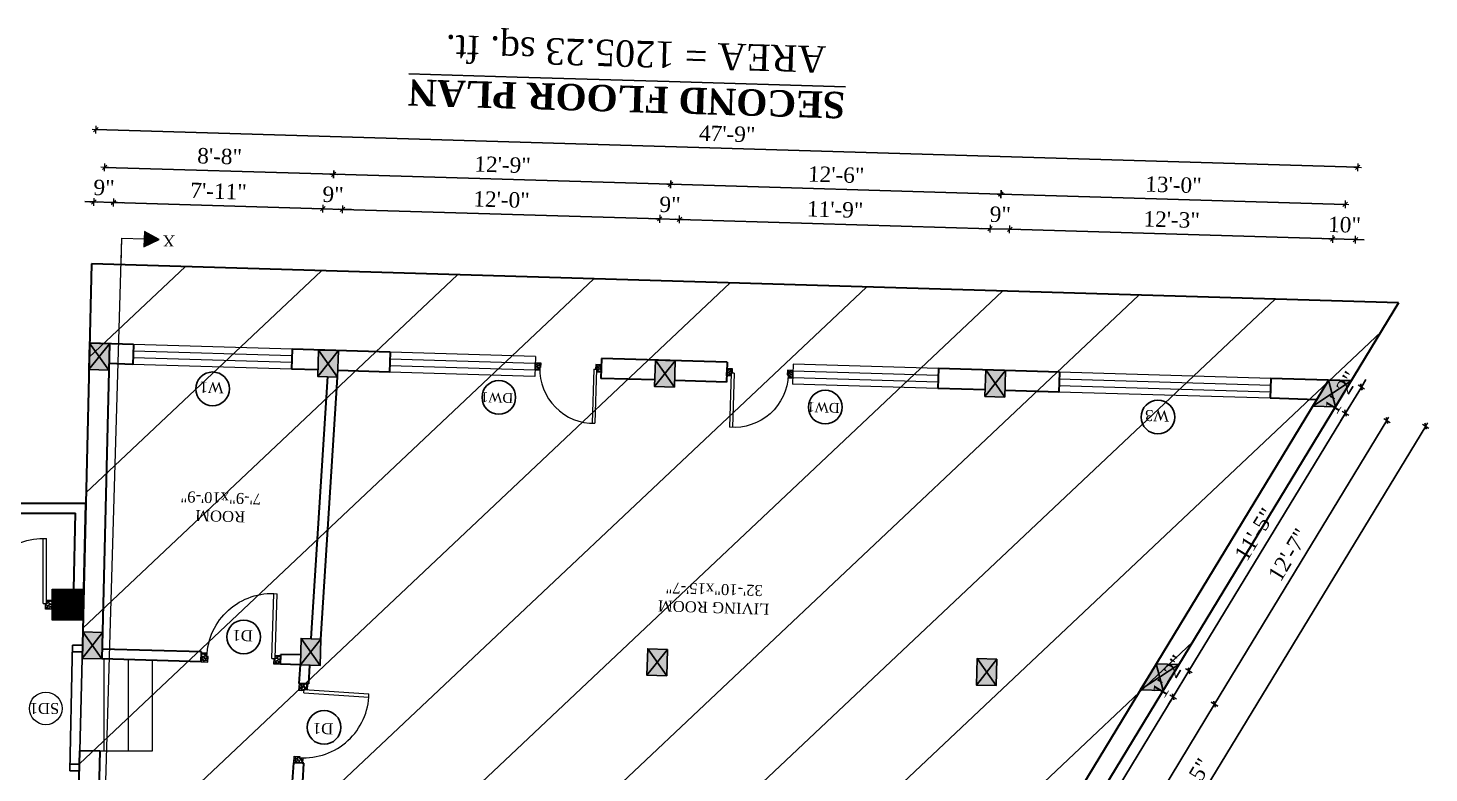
# Model space of a CAD drawing. Header units: inches. Extents: x 4069 to 291496, y -47643 to 12535.
# Drawn here: x 134144 to 134780, y -21124 to -20786 of the extents above; entities that cross this region are included whole.
import ezdxf

# ---------------------------------------------------------------- set-up
doc = ezdxf.new("R2010")
doc.units = ezdxf.units.IN
doc.header["$LTSCALE"] = 5
doc.header["$MEASUREMENT"] = 0
for name, color, linetype, lineweight in [('A-WALL', 7, 'Continuous', 9), ('Dimension', 7, 'Continuous', 18), ('DOOR', 62, 'Continuous', 0), ('Dw', 2, 'Continuous', 18)]:
    doc.layers.add(name, color=color, linetype=linetype, lineweight=lineweight)
doc.layers.add('dim line', color=7, linetype='Continuous', lineweight=15, true_color=0xfab2b2)
doc.layers.add('TEXT', color=6, linetype='Continuous')
doc.layers.add('WALL', color=7, linetype='Continuous')
doc.styles.add('ordinary', font='times.ttf')
doc.dimstyles.new('Copy of 96', dxfattribs={"dimtxt": 7, "dimasz": 4, "dimexe": 0.5, "dimexo": 0.5, "dimgap": 3, "dimtad": 1, "dimdec": 1, "dimzin": 11, "dimdsep": 46, "dimlunit": 4, "dimtxsty": 'ordinary', "dimblk": 'OBLIQUE', "dimcen": 0.09, "dimse1": 1, "dimse2": 1, "dimclrt": 6, "dimazin": 0, "dimtfac": 1, "dimtdec": 1, "dimtix": 1, "dimtmove": 2, "dimatfit": 3, "dimldrblk": 'leader', "dimfxl": 0.5, "dimfxlon": 1, "dimtolj": 1, "dimtzin": 0, "dimarcsym": 0})

# ---------------------------------------------------------------- blocks, each defined once
blk = doc.blocks.new('C1a')
at = {"color": 1, "ltscale": 5}
for p, q in [((18657.75, 4625.76), (18648.75, 4625.76)), ((18648.75, 4625.76), (18648.82, 4613.76)), ((18657.82, 4613.76), (18657.75, 4625.76)), ((18648.82, 4613.76), (18657.82, 4613.76))]:
    blk.add_line(p, q, dxfattribs=at)
blk = doc.blocks.new('c2a')
at = {"color": 1, "ltscale": 5}
for p, q in [((18091.63, 4625.76), (18084.82, 4613.76)), ((18101.98, 4625.76), (18091.63, 4625.76)), ((18095.17, 4613.76), (18101.98, 4625.76)), ((18084.82, 4613.76), (18095.17, 4613.76))]:
    blk.add_line(p, q, dxfattribs=at)
blk = doc.blocks.new('A$C27B36B59')
at = {"layer": 'DOOR'}
for p, q in [((0, 4), (0, 0)), ((2.5, 4), (0, 4)), ((0, 0), (3, 0)), ((2.5, 2.5), (2.5, 4)), ((3, 2.5), (2.5, 2.5)), ((3, 0), (3, 2.5))]:
    blk.add_line(p, q, dxfattribs=at)
for centre, radius, start, end in [((-1.4, -0.54), 4.75, 22.14107, 72.83803), ((1.34, 2.09), 1.64, 45.13802, 144.89476), ((2.21, 0.3), 2.49, 83.31492, 152.65798), ((0.13, 0.37), 2.05, 349.48753, 93.68048), ((1.96, -0.47), 2.01, 58.74475, 166.49498), ((-0.06, 0.32), 1.13, 343.54197, 86.94698), ((2.08, -0.4), 1.17, 38.28162, 160.15192)]:
    blk.add_arc(centre, radius, start, end, dxfattribs=at)
blk = doc.blocks.new('D2')
at = {"layer": 'DOOR'}
for p, q in [((74473.95, 24047.59), (74473.95, 24018.09)), ((74473.95, 24047.59), (74475.45, 24047.59)), ((74475.45, 24047.59), (74475.45, 24018.13))]:
    blk.add_line(p, q, dxfattribs=at)
blk.add_arc((74473.95, 24047.59), 29.5, 180, 272.9146, dxfattribs=at)
at = {"layer": 'DOOR', "xscale": -1, "rotation": 180}
blk.add_blockref('A$C27B36B59', (74441.95, 24050.09), dxfattribs=at)
at = {"layer": 'DOOR', "rotation": 180}
blk.add_blockref('A$C27B36B59', (74477.95, 24050.09), dxfattribs=at)
blk = doc.blocks.new('x-x')
at = {"ltscale": 5}
for points in [[(11364.03, -701.52), (11364.03, -694.51), (11357.15, -698.09)], [(11364.03, -1135.52), (11364.03, -1128.51), (11357.15, -1132.09)]]:
    blk.add_hatch(color=256, dxfattribs=at).paths.add_polyline_path(points)
for p, q in [((11364.03, -694.51), (11357.15, -698.09)), ((11357.15, -698.09), (11364.03, -701.52)), ((11364.03, -701.52), (11364.03, -694.51)), ((11374.13, -698.09), (11364.03, -698.09)), ((11374.13, -698.09), (11374.13, -1132.09)), ((11364.03, -1128.51), (11357.15, -1132.09)), ((11364.03, -1135.52), (11364.03, -1128.51)), ((11357.15, -1132.09), (11364.03, -1135.52)), ((11374.13, -1132.09), (11364.03, -1132.09))]:
    blk.add_line(p, q, dxfattribs=at)
at = {"layer": 'A-WALL', "color": 1, "ltscale": 5}
blk.add_line((11374.13, -1120.09), (11374.13, -1132.09), dxfattribs=at)
at = {"layer": 'TEXT', "style": 'ordinary'}
for p in [(11350.08, -700.97), (11350.08, -1134.1)]:
    blk.add_text('X', height=5, dxfattribs=at).set_placement(p)
blk = doc.blocks.new('oblique')
at = {"color": 0, "lineweight": -2}
blk.add_line((0.25, 0.25), (-0.25, -0.25), dxfattribs=at)
at = {"layer": 'dim line', "lineweight": 9}
for p, q in [((-0.4375, 0), (0.4375, 0)), ((0, 0.4375), (0, -0.4375))]:
    blk.add_line(p, q, dxfattribs=at)
blk = doc.blocks.new('*D3572')
at = {"layer": 'A-WALL', "color": 0, "lineweight": -2, "ltscale": 50, "transparency": 16777216}
blk.add_line((134179.26, -20849.68), (134283.21, -20852.79), dxfattribs=at)
at = {"layer": 'Defpoints', "color": 0, "ltscale": 50, "transparency": 16777216}
for p in [(134283.21, -20852.79), (134176.87, -20929.58), (134280.83, -20932.68)]:
    blk.add_point(p, dxfattribs=at)
at = {"layer": 'A-WALL', "color": 0, "lineweight": -2, "ltscale": 50, "transparency": 16777216, "xscale": 4, "yscale": 4, "zscale": 4}
for p, rotation in [((134179.26, -20849.68), 178.2899854281303), ((134283.21, -20852.79), 358.2899854281303)]:
    blk.add_blockref('oblique', p, dxfattribs=dict(at, rotation=rotation))
at = {"layer": 'A-WALL', "color": 6, "ltscale": 50, "transparency": 16777216, "insert": (134231.43, -20844.68), "char_height": 7, "attachment_point": 5, "rotation": 358.28999, "style": 'ordinary'}
blk.add_mtext('\\A1;8\'-8"', dxfattribs=at)
blk = doc.blocks.new('_OBLIQUE')
at = {"color": 0, "linetype": 'ByBlock'}
blk.add_line((-0.5, -0.5), (0.5, 0.5), dxfattribs=at)
blk = doc.blocks.new('leader')
at = {"layer": 'Dimension'}
for p, q in [((0, -4.33), (0, 4.33)), ((-4.42, 0), (4.42, 0))]:
    blk.add_line(p, q, dxfattribs=at)
blk = doc.blocks.new('*D3573')
at = {"layer": 'A-WALL', "color": 0, "lineweight": -2, "ltscale": 50, "transparency": 16777216}
blk.add_line((134283.21, -20852.79), (134436.14, -20857.35), dxfattribs=at)
at = {"layer": 'Defpoints', "color": 0, "ltscale": 50, "transparency": 16777216}
for p in [(134436.14, -20857.35), (134280.83, -20932.68), (134433.76, -20937.25)]:
    blk.add_point(p, dxfattribs=at)
at = {"layer": 'A-WALL', "color": 0, "lineweight": -2, "ltscale": 50, "transparency": 16777216, "xscale": 4, "yscale": 4, "zscale": 4}
for p, rotation in [((134283.21, -20852.79), 178.289985428096), ((134436.14, -20857.35), 358.289985428096)]:
    blk.add_blockref('oblique', p, dxfattribs=dict(at, rotation=rotation))
at = {"layer": 'A-WALL', "color": 6, "ltscale": 50, "transparency": 16777216, "insert": (134359.88, -20848.5), "char_height": 7, "attachment_point": 5, "rotation": 358.28999, "style": 'ordinary'}
blk.add_mtext('\\A1;12\'-9"', dxfattribs=at)
blk = doc.blocks.new('*D3574')
at = {"layer": 'A-WALL', "color": 0, "lineweight": -2, "ltscale": 50, "transparency": 16777216}
blk.add_line((134436.14, -20857.35), (134586.08, -20861.83), dxfattribs=at)
at = {"layer": 'Defpoints', "color": 0, "ltscale": 50, "transparency": 16777216}
for p in [(134586.08, -20861.83), (134433.76, -20937.25), (134583.69, -20941.72)]:
    blk.add_point(p, dxfattribs=at)
at = {"layer": 'A-WALL', "color": 0, "lineweight": -2, "ltscale": 50, "transparency": 16777216, "xscale": 4, "yscale": 4, "zscale": 4}
for p, rotation in [((134436.14, -20857.35), 178.289985428096), ((134586.08, -20861.83), 358.289985428096)]:
    blk.add_blockref('oblique', p, dxfattribs=dict(at, rotation=rotation))
at = {"layer": 'A-WALL', "color": 6, "ltscale": 50, "transparency": 16777216, "insert": (134511.31, -20853.03), "char_height": 7, "attachment_point": 5, "rotation": 358.28999, "style": 'ordinary'}
blk.add_mtext('\\A1;12\'-6"', dxfattribs=at)
blk = doc.blocks.new('*D3575')
at = {"layer": 'A-WALL', "color": 0, "lineweight": -2, "ltscale": 50, "transparency": 16777216}
blk.add_line((134586.08, -20861.83), (134742.33, -20866.49), dxfattribs=at)
at = {"layer": 'Defpoints', "color": 0, "ltscale": 50, "transparency": 16777216}
for p in [(134742.33, -20866.49), (134583.69, -20941.72), (134739.95, -20946.39)]:
    blk.add_point(p, dxfattribs=at)
at = {"layer": 'A-WALL', "color": 0, "lineweight": -2, "ltscale": 50, "transparency": 16777216, "xscale": 4, "yscale": 4, "zscale": 4}
for p, rotation in [((134586.08, -20861.83), 178.289985428096), ((134742.33, -20866.49), 358.289985428096)]:
    blk.add_blockref('oblique', p, dxfattribs=dict(at, rotation=rotation))
at = {"layer": 'A-WALL', "color": 6, "ltscale": 50, "transparency": 16777216, "insert": (134664.4, -20857.6), "char_height": 7, "attachment_point": 5, "rotation": 358.28999, "style": 'ordinary'}
blk.add_mtext('\\A1;13\'-0"', dxfattribs=at)
blk = doc.blocks.new('*D3576')
at = {"layer": 'A-WALL', "color": 0, "lineweight": -2, "ltscale": 50, "transparency": 16777216}
blk.add_line((134175.27, -20832.53), (134748.01, -20849.63), dxfattribs=at)
at = {"layer": 'Defpoints', "color": 0, "ltscale": 50, "transparency": 16777216}
for p in [(134748.01, -20849.63), (134172.38, -20929.44), (134745.12, -20946.54)]:
    blk.add_point(p, dxfattribs=at)
at = {"layer": 'A-WALL', "color": 0, "lineweight": -2, "ltscale": 50, "transparency": 16777216, "xscale": 4, "yscale": 4, "zscale": 4}
for p, rotation in [((134175.27, -20832.53), 178.289985428096), ((134748.01, -20849.63), 358.289985428096)]:
    blk.add_blockref('oblique', p, dxfattribs=dict(at, rotation=rotation))
at = {"layer": 'A-WALL', "color": 6, "ltscale": 50, "transparency": 16777216, "insert": (134461.84, -20834.51), "char_height": 7, "attachment_point": 5, "rotation": 358.28999, "style": 'ordinary'}
blk.add_mtext('\\A1;47\'-9"', dxfattribs=at)
blk = doc.blocks.new('*D3577')
at = {"layer": 'A-WALL', "color": 0, "lineweight": -2, "ltscale": 50, "transparency": 16777216}
for p, q in [((134749.69, -20949.32), (134751.76, -20945.9)), ((134749.69, -20949.32), (134742.52, -20961.11)), ((134742.52, -20961.11), (134740.44, -20964.53))]:
    blk.add_line(p, q, dxfattribs=at)
at = {"layer": 'Defpoints', "color": 0, "ltscale": 50, "transparency": 16777216}
for p in [(134745.12, -20946.54), (134737.95, -20958.33), (134742.52, -20961.11)]:
    blk.add_point(p, dxfattribs=at)
at = {"layer": 'A-WALL', "color": 0, "lineweight": -2, "ltscale": 50, "transparency": 16777216, "xscale": 4, "yscale": 4, "zscale": 4}
for p, rotation in [((134749.69, -20949.32), 238.7014709223615), ((134742.52, -20961.11), 58.70147092236149)]:
    blk.add_blockref('oblique', p, dxfattribs=dict(at, rotation=rotation))
at = {"layer": 'A-WALL', "color": 6, "ltscale": 50, "transparency": 16777216, "insert": (134740.55, -20951.84), "char_height": 7, "attachment_point": 5, "rotation": 58.70147, "style": 'ordinary'}
blk.add_mtext('\\A1;1\'-2"', dxfattribs=at)
blk = doc.blocks.new('*D3578')
at = {"layer": 'A-WALL', "color": 0, "lineweight": -2, "ltscale": 50, "transparency": 16777216}
blk.add_line((134742.52, -20961.11), (134671.43, -21078.04), dxfattribs=at)
at = {"layer": 'Defpoints', "color": 0, "ltscale": 50, "transparency": 16777216}
for p in [(134737.95, -20958.33), (134666.86, -21075.26), (134671.43, -21078.04)]:
    blk.add_point(p, dxfattribs=at)
at = {"layer": 'A-WALL', "color": 0, "lineweight": -2, "ltscale": 50, "transparency": 16777216, "xscale": 4, "yscale": 4, "zscale": 4}
for p, rotation in [((134742.52, -20961.11), 58.70147092371825), ((134671.43, -21078.04), 238.7014709237183)]:
    blk.add_blockref('oblique', p, dxfattribs=dict(at, rotation=rotation))
at = {"layer": 'A-WALL', "color": 6, "ltscale": 50, "transparency": 16777216, "insert": (134701.37, -21016.16), "char_height": 7, "attachment_point": 5, "rotation": 58.70147, "style": 'ordinary'}
blk.add_mtext('\\A1;11\'-5"', dxfattribs=at)
blk = doc.blocks.new('*D3579')
at = {"layer": 'A-WALL', "color": 0, "lineweight": -2, "ltscale": 50, "transparency": 16777216}
for p, q in [((134671.43, -21078.04), (134673.5, -21074.62)), ((134671.43, -21078.04), (134664.26, -21089.83)), ((134664.26, -21089.83), (134662.18, -21093.25))]:
    blk.add_line(p, q, dxfattribs=at)
at = {"layer": 'Defpoints', "color": 0, "ltscale": 50, "transparency": 16777216}
for p in [(134666.86, -21075.26), (134659.69, -21087.05), (134664.26, -21089.83)]:
    blk.add_point(p, dxfattribs=at)
at = {"layer": 'A-WALL', "color": 0, "lineweight": -2, "ltscale": 50, "transparency": 16777216, "xscale": 4, "yscale": 4, "zscale": 4}
for p, rotation in [((134671.43, -21078.04), 238.7014709237183), ((134664.26, -21089.83), 58.70147092371821)]:
    blk.add_blockref('oblique', p, dxfattribs=dict(at, rotation=rotation))
at = {"layer": 'A-WALL', "color": 6, "ltscale": 50, "transparency": 16777216, "insert": (134662.29, -21080.56), "char_height": 7, "attachment_point": 5, "rotation": 58.70147, "style": 'ordinary'}
blk.add_mtext('\\A1;1\'-2"', dxfattribs=at)
blk = doc.blocks.new('*D3580')
at = {"layer": 'A-WALL', "color": 0, "lineweight": -2, "ltscale": 50, "transparency": 16777216}
blk.add_line((134664.26, -21089.83), (134554.93, -21269.65), dxfattribs=at)
at = {"layer": 'Defpoints', "color": 0, "ltscale": 50, "transparency": 16777216}
for p in [(134659.69, -21087.05), (134550.37, -21266.87), (134554.93, -21269.65)]:
    blk.add_point(p, dxfattribs=at)
at = {"layer": 'A-WALL', "color": 0, "lineweight": -2, "ltscale": 50, "transparency": 16777216, "xscale": 4, "yscale": 4, "zscale": 4}
for p, rotation in [((134664.26, -21089.83), 58.70147092371825), ((134554.93, -21269.65), 238.7014709237183)]:
    blk.add_blockref('oblique', p, dxfattribs=dict(at, rotation=rotation))
at = {"layer": 'A-WALL', "color": 6, "ltscale": 50, "transparency": 16777216, "insert": (134603.98, -21176.32), "char_height": 7, "attachment_point": 5, "rotation": 58.70147, "style": 'ordinary'}
blk.add_mtext('\\A1;17\'-6"', dxfattribs=at)
blk = doc.blocks.new('*D3582')
at = {"layer": 'A-WALL', "color": 0, "lineweight": -2, "ltscale": 50, "transparency": 16777216}
blk.add_line((134566.57, -21284.79), (134683.06, -21093.19), dxfattribs=at)
at = {"layer": 'Defpoints', "color": 0, "ltscale": 50, "transparency": 16777216}
for p in [(134663.28, -21081.16), (134683.06, -21093.19), (134546.78, -21272.77)]:
    blk.add_point(p, dxfattribs=at)
at = {"layer": 'A-WALL', "color": 0, "lineweight": -2, "ltscale": 50, "transparency": 16777216, "xscale": 4, "yscale": 4, "zscale": 4}
for p, rotation in [((134683.06, -21093.19), 58.70147092239514), ((134566.57, -21284.79), 238.7014709223951)]:
    blk.add_blockref('oblique', p, dxfattribs=dict(at, rotation=rotation))
at = {"layer": 'A-WALL', "color": 6, "ltscale": 50, "transparency": 16777216, "insert": (134619.21, -21185.58), "char_height": 7, "attachment_point": 5, "rotation": 58.70147, "style": 'ordinary'}
blk.add_mtext('\\A1;18\'-8"', dxfattribs=at)
blk = doc.blocks.new('*D3583')
at = {"layer": 'A-WALL', "color": 0, "lineweight": -2, "ltscale": 50, "transparency": 16777216}
blk.add_line((134683.06, -21093.19), (134761.32, -20964.46), dxfattribs=at)
at = {"layer": 'Defpoints', "color": 0, "ltscale": 50, "transparency": 16777216}
for p in [(134741.54, -20952.44), (134761.32, -20964.46), (134663.28, -21081.16)]:
    blk.add_point(p, dxfattribs=at)
at = {"layer": 'A-WALL', "color": 0, "lineweight": -2, "ltscale": 50, "transparency": 16777216, "xscale": 4, "yscale": 4, "zscale": 4}
for p, rotation in [((134761.32, -20964.46), 58.70147092371824), ((134683.06, -21093.19), 238.7014709237183)]:
    blk.add_blockref('oblique', p, dxfattribs=dict(at, rotation=rotation))
at = {"layer": 'A-WALL', "color": 6, "ltscale": 50, "transparency": 16777216, "insert": (134716.57, -21025.41), "char_height": 7, "attachment_point": 5, "rotation": 58.70147, "style": 'ordinary'}
blk.add_mtext('\\A1;12\'-7"', dxfattribs=at)
blk = doc.blocks.new('*D3584')
at = {"layer": 'A-WALL', "color": 0, "lineweight": -2, "ltscale": 50, "transparency": 16777216}
blk.add_line((134778.9, -20967.08), (134576.97, -21299.2), dxfattribs=at)
at = {"layer": 'Defpoints', "color": 0, "ltscale": 50, "transparency": 16777216}
for p in [(134745.12, -20946.54), (134543.2, -21278.66), (134576.97, -21299.2)]:
    blk.add_point(p, dxfattribs=at)
at = {"layer": 'A-WALL', "color": 0, "lineweight": -2, "ltscale": 50, "transparency": 16777216, "xscale": 4, "yscale": 4, "zscale": 4}
for p, rotation in [((134778.9, -20967.08), 58.70147092240074), ((134576.97, -21299.2), 238.7014709224007)]:
    blk.add_blockref('oblique', p, dxfattribs=dict(at, rotation=rotation))
at = {"layer": 'A-WALL', "color": 6, "ltscale": 50, "transparency": 16777216, "insert": (134672.33, -21129.73), "char_height": 7, "attachment_point": 5, "rotation": 58.70147, "style": 'ordinary'}
blk.add_mtext('\\A1;32\'-5"', dxfattribs=at)
blk = doc.blocks.new('*D3596')
at = {"layer": 'A-WALL', "color": 0, "lineweight": -2, "ltscale": 50, "transparency": 16777216}
for p, q in [((134736.69, -20882.13), (134732.69, -20882.01)), ((134747.03, -20882.44), (134736.69, -20882.13)), ((134747.03, -20882.44), (134751.03, -20882.56))]:
    blk.add_line(p, q, dxfattribs=at)
at = {"layer": 'Defpoints', "color": 0, "ltscale": 50, "transparency": 16777216}
for p in [(134736.69, -20882.13), (134734.78, -20946.23), (134745.12, -20946.54)]:
    blk.add_point(p, dxfattribs=at)
at = {"layer": 'A-WALL', "color": 0, "lineweight": -2, "ltscale": 50, "transparency": 16777216, "xscale": 4, "yscale": 4, "zscale": 4}
for p, rotation in [((134736.69, -20882.13), 358.289985428096), ((134747.03, -20882.44), 178.289985428096)]:
    blk.add_blockref('oblique', p, dxfattribs=dict(at, rotation=rotation))
at = {"layer": 'A-WALL', "color": 6, "ltscale": 50, "transparency": 16777216, "insert": (134742.06, -20875.73), "char_height": 7, "attachment_point": 5, "rotation": 358.28999, "style": 'ordinary'}
blk.add_mtext('\\A1;10"', dxfattribs=at)
blk = doc.blocks.new('*D3597')
at = {"layer": 'A-WALL', "color": 0, "lineweight": -2, "ltscale": 50, "transparency": 16777216}
blk.add_line((134736.69, -20882.13), (134590.1, -20877.76), dxfattribs=at)
at = {"layer": 'Defpoints', "color": 0, "ltscale": 50, "transparency": 16777216}
for p in [(134590.1, -20877.76), (134588.19, -20941.86), (134734.78, -20946.23)]:
    blk.add_point(p, dxfattribs=at)
at = {"layer": 'A-WALL', "color": 0, "lineweight": -2, "ltscale": 50, "transparency": 16777216, "xscale": 4, "yscale": 4, "zscale": 4}
for p, rotation in [((134590.1, -20877.76), 178.289985428096), ((134736.69, -20882.13), 358.289985428096)]:
    blk.add_blockref('oblique', p, dxfattribs=dict(at, rotation=rotation))
at = {"layer": 'A-WALL', "color": 6, "ltscale": 50, "transparency": 16777216, "insert": (134663.59, -20873.39), "char_height": 7, "attachment_point": 5, "rotation": 358.28999, "style": 'ordinary'}
blk.add_mtext('\\A1;12\'-3"', dxfattribs=at)
blk = doc.blocks.new('*D3598')
at = {"layer": 'A-WALL', "color": 0, "lineweight": -2, "ltscale": 50, "transparency": 16777216}
for p, q in [((134581.11, -20877.49), (134577.11, -20877.37)), ((134590.1, -20877.76), (134581.11, -20877.49)), ((134590.1, -20877.76), (134594.1, -20877.88))]:
    blk.add_line(p, q, dxfattribs=at)
at = {"layer": 'Defpoints', "color": 0, "ltscale": 50, "transparency": 16777216}
for p in [(134581.11, -20877.49), (134579.2, -20941.59), (134588.19, -20941.86)]:
    blk.add_point(p, dxfattribs=at)
at = {"layer": 'A-WALL', "color": 0, "lineweight": -2, "ltscale": 50, "transparency": 16777216, "xscale": 4, "yscale": 4, "zscale": 4}
for p, rotation in [((134581.11, -20877.49), 358.289985428096), ((134590.1, -20877.76), 178.289985428096)]:
    blk.add_blockref('oblique', p, dxfattribs=dict(at, rotation=rotation))
at = {"layer": 'A-WALL', "color": 6, "ltscale": 50, "transparency": 16777216, "insert": (134585.8, -20871.06), "char_height": 7, "attachment_point": 5, "rotation": 358.28999, "style": 'ordinary'}
blk.add_mtext('\\A1;9"', dxfattribs=at)
blk = doc.blocks.new('*D3599')
at = {"layer": 'A-WALL', "color": 0, "lineweight": -2, "ltscale": 50, "transparency": 16777216}
blk.add_line((134581.11, -20877.49), (134440.17, -20873.28), dxfattribs=at)
at = {"layer": 'Defpoints', "color": 0, "ltscale": 50, "transparency": 16777216}
for p in [(134440.17, -20873.28), (134438.26, -20937.38), (134579.2, -20941.59)]:
    blk.add_point(p, dxfattribs=at)
at = {"layer": 'A-WALL', "color": 0, "lineweight": -2, "ltscale": 50, "transparency": 16777216, "xscale": 4, "yscale": 4, "zscale": 4}
for p, rotation in [((134440.17, -20873.28), 178.289985428096), ((134581.11, -20877.49), 358.289985428096)]:
    blk.add_blockref('oblique', p, dxfattribs=dict(at, rotation=rotation))
at = {"layer": 'A-WALL', "color": 6, "ltscale": 50, "transparency": 16777216, "insert": (134510.84, -20868.82), "char_height": 7, "attachment_point": 5, "rotation": 358.28999, "style": 'ordinary'}
blk.add_mtext('\\A1;11\'-9"', dxfattribs=at)
blk = doc.blocks.new('*D3600')
at = {"layer": 'A-WALL', "color": 0, "lineweight": -2, "ltscale": 50, "transparency": 16777216}
for p, q in [((134431.18, -20873.01), (134427.18, -20872.89)), ((134440.17, -20873.28), (134431.18, -20873.01)), ((134440.17, -20873.28), (134444.17, -20873.4))]:
    blk.add_line(p, q, dxfattribs=at)
at = {"layer": 'Defpoints', "color": 0, "ltscale": 50, "transparency": 16777216}
for p in [(134431.18, -20873.01), (134429.26, -20937.11), (134438.26, -20937.38)]:
    blk.add_point(p, dxfattribs=at)
at = {"layer": 'A-WALL', "color": 0, "lineweight": -2, "ltscale": 50, "transparency": 16777216, "xscale": 4, "yscale": 4, "zscale": 4}
for p, rotation in [((134431.18, -20873.01), 358.289985428096), ((134440.17, -20873.28), 178.289985428096)]:
    blk.add_blockref('oblique', p, dxfattribs=dict(at, rotation=rotation))
at = {"layer": 'A-WALL', "color": 6, "ltscale": 50, "transparency": 16777216, "insert": (134435.87, -20866.58), "char_height": 7, "attachment_point": 5, "rotation": 358.28999, "style": 'ordinary'}
blk.add_mtext('\\A1;9"', dxfattribs=at)
blk = doc.blocks.new('*D3601')
at = {"layer": 'A-WALL', "color": 0, "lineweight": -2, "ltscale": 50, "transparency": 16777216}
blk.add_line((134431.18, -20873.01), (134287.24, -20868.72), dxfattribs=at)
at = {"layer": 'Defpoints', "color": 0, "ltscale": 50, "transparency": 16777216}
for p in [(134287.24, -20868.72), (134285.33, -20932.81), (134429.26, -20937.11)]:
    blk.add_point(p, dxfattribs=at)
at = {"layer": 'A-WALL', "color": 0, "lineweight": -2, "ltscale": 50, "transparency": 16777216, "xscale": 4, "yscale": 4, "zscale": 4}
for p, rotation in [((134287.24, -20868.72), 178.289985428096), ((134431.18, -20873.01), 358.289985428096)]:
    blk.add_blockref('oblique', p, dxfattribs=dict(at, rotation=rotation))
at = {"layer": 'A-WALL', "color": 6, "ltscale": 50, "transparency": 16777216, "insert": (134359.4, -20864.31), "char_height": 7, "attachment_point": 5, "rotation": 358.28999, "style": 'ordinary'}
blk.add_mtext('\\A1;12\'-0"', dxfattribs=at)
blk = doc.blocks.new('*D3602')
at = {"layer": 'A-WALL', "color": 0, "lineweight": -2, "ltscale": 50, "transparency": 16777216}
for p, q in [((134278.24, -20868.45), (134274.25, -20868.33)), ((134287.24, -20868.72), (134278.24, -20868.45)), ((134287.24, -20868.72), (134291.24, -20868.84))]:
    blk.add_line(p, q, dxfattribs=at)
at = {"layer": 'Defpoints', "color": 0, "ltscale": 50, "transparency": 16777216}
for p in [(134278.24, -20868.45), (134276.33, -20932.55), (134285.33, -20932.81)]:
    blk.add_point(p, dxfattribs=at)
at = {"layer": 'A-WALL', "color": 0, "lineweight": -2, "ltscale": 50, "transparency": 16777216, "xscale": 4, "yscale": 4, "zscale": 4}
for p, rotation in [((134278.24, -20868.45), 358.289985428096), ((134287.24, -20868.72), 178.289985428096)]:
    blk.add_blockref('oblique', p, dxfattribs=dict(at, rotation=rotation))
at = {"layer": 'A-WALL', "color": 6, "ltscale": 50, "transparency": 16777216, "insert": (134282.94, -20862.01), "char_height": 7, "attachment_point": 5, "rotation": 358.28999, "style": 'ordinary'}
blk.add_mtext('\\A1;9"', dxfattribs=at)
blk = doc.blocks.new('*D3603')
at = {"layer": 'A-WALL', "color": 0, "lineweight": -2, "ltscale": 50, "transparency": 16777216}
blk.add_line((134278.24, -20868.45), (134183.29, -20865.61), dxfattribs=at)
at = {"layer": 'Defpoints', "color": 0, "ltscale": 50, "transparency": 16777216}
for p in [(134183.29, -20865.61), (134181.37, -20929.71), (134276.33, -20932.55)]:
    blk.add_point(p, dxfattribs=at)
at = {"layer": 'A-WALL', "color": 0, "lineweight": -2, "ltscale": 50, "transparency": 16777216, "xscale": 4, "yscale": 4, "zscale": 4}
for p, rotation in [((134183.29, -20865.61), 178.289985428096), ((134278.24, -20868.45), 358.289985428096)]:
    blk.add_blockref('oblique', p, dxfattribs=dict(at, rotation=rotation))
at = {"layer": 'A-WALL', "color": 6, "ltscale": 50, "transparency": 16777216, "insert": (134230.96, -20860.46), "char_height": 7, "attachment_point": 5, "rotation": 358.28999, "style": 'ordinary'}
blk.add_mtext('\\A1;7\'-11"', dxfattribs=at)
blk = doc.blocks.new('*D3604')
at = {"layer": 'A-WALL', "color": 0, "lineweight": -2, "ltscale": 50, "transparency": 16777216}
for p, q in [((134174.29, -20865.34), (134170.29, -20865.22)), ((134183.29, -20865.61), (134174.29, -20865.34)), ((134183.29, -20865.61), (134187.28, -20865.73))]:
    blk.add_line(p, q, dxfattribs=at)
at = {"layer": 'Defpoints', "color": 0, "ltscale": 50, "transparency": 16777216}
for p in [(134174.29, -20865.34), (134172.38, -20929.44), (134181.37, -20929.71)]:
    blk.add_point(p, dxfattribs=at)
at = {"layer": 'A-WALL', "color": 0, "lineweight": -2, "ltscale": 50, "transparency": 16777216, "xscale": 4, "yscale": 4, "zscale": 4}
for p, rotation in [((134174.29, -20865.34), 358.289985428096), ((134183.29, -20865.61), 178.289985428096)]:
    blk.add_blockref('oblique', p, dxfattribs=dict(at, rotation=rotation))
at = {"layer": 'A-WALL', "color": 6, "ltscale": 50, "transparency": 16777216, "insert": (134178.98, -20858.91), "char_height": 7, "attachment_point": 5, "rotation": 358.28999, "style": 'ordinary'}
blk.add_mtext('\\A1;9"', dxfattribs=at)

msp = doc.modelspace()

# ---------------------------------------------------------------- hatches: boundary and pattern name
at = {"layer": 'A-WALL', "ltscale": 5}
h = msp.add_hatch(dxfattribs=at)
h.set_pattern_fill('ANSI31', color=256, angle=180)
h.set_pattern_definition([(225, (158701.09888, -19551.3129), (0.08838834765, -0.08838834765), [])])
h.paths.add_polyline_path([(134169.39975, -21055.03404), (134169.39975, -21041.03404), (134155.39975, -21041.03404), (134155.39975, -21055.03404)])
at = {"layer": 'WALL', "linetype": 'ByBlock', "ltscale": 5, "true_color": 0xf8991e}
h = msp.add_hatch(dxfattribs=at)
h.set_pattern_fill('ANSI31', color=30, scale=350, angle=178.28998543)
h.set_pattern_definition([(223.29, (142773.357, -23772.42), (29.99899, -31.8453), [])])
h.paths.add_polyline_path([(134766.62748, -20911.16713), (134521.69265, -21314.03745), (134163.4043, -21303.34102), (134173.22914, -20893.45167)])
h = msp.add_hatch(color=30, dxfattribs=at)
h.dxf.hatch_style = 1
h.paths.add_polyline_path([(134172.37619, -20929.44224), (134176.73211, -20935.57496), (134181.37235, -20929.71082)])
h.paths.add_polyline_path([(134172.37619, -20929.44224), (134172.09187, -20941.4391), (134176.73211, -20935.57496)])
h.paths.add_polyline_path([(134172.09187, -20941.4391), (134181.08803, -20941.70767), (134176.73211, -20935.57496)])
h.paths.add_polyline_path([(134176.73211, -20935.57496), (134181.08803, -20941.70767), (134181.37235, -20929.71082)])
h = msp.add_hatch(color=30, dxfattribs=at)
h.dxf.hatch_style = 1
h.paths.add_polyline_path([(134280.64891, -20938.67732), (134285.32595, -20932.81427), (134276.32996, -20932.5457)])
h.paths.add_polyline_path([(134276.32996, -20932.5457), (134275.97187, -20944.54036), (134280.64891, -20938.67732)])
h.paths.add_polyline_path([(134280.64891, -20938.67732), (134275.97187, -20944.54036), (134284.96786, -20944.80893)])
h.paths.add_polyline_path([(134284.96786, -20944.80893), (134285.32595, -20932.81427), (134280.64891, -20938.67732)])
h = msp.add_hatch(color=30, dxfattribs=at)
h.dxf.hatch_style = 1
h.paths.add_polyline_path([(134433.58077, -20943.24298), (134438.25781, -20937.37994), (134429.26182, -20937.11137)])
h.paths.add_polyline_path([(134429.26182, -20937.11137), (134428.90373, -20949.10603), (134433.58077, -20943.24298)])
h.paths.add_polyline_path([(134433.58077, -20943.24298), (134428.90373, -20949.10603), (134437.89972, -20949.37459)])
h.paths.add_polyline_path([(134437.89972, -20949.37459), (134438.25781, -20937.37994), (134433.58077, -20943.24298)])
h = msp.add_hatch(color=30, dxfattribs=at)
h.dxf.hatch_style = 1
h.paths.add_polyline_path([(134583.51397, -20947.71913), (134588.19101, -20941.85608), (134579.19502, -20941.58751)])
h.paths.add_polyline_path([(134579.19502, -20941.58751), (134578.83693, -20953.58217), (134583.51397, -20947.71913)])
h.paths.add_polyline_path([(134583.51397, -20947.71913), (134578.83693, -20953.58217), (134587.83292, -20953.85074)])
h.paths.add_polyline_path([(134587.83292, -20953.85074), (134588.19101, -20941.85608), (134583.51397, -20947.71913)])
h = msp.add_hatch(color=30, dxfattribs=at)
h.dxf.hatch_style = 1
h.paths.add_polyline_path([(134736.36407, -20952.28235), (134734.77596, -20946.23226), (134727.60714, -20958.02359)])
h.paths.add_polyline_path([(134736.36407, -20952.28235), (134727.60714, -20958.02359), (134737.95219, -20958.33244)])
h.paths.add_polyline_path([(134737.95219, -20958.33244), (134745.12101, -20946.54111), (134736.36407, -20952.28235)])
h.paths.add_polyline_path([(134736.36407, -20952.28235), (134745.12101, -20946.54111), (134734.77596, -20946.23226)])
h = msp.add_hatch(color=30, dxfattribs=at)
h.dxf.hatch_style = 1
h.paths.add_polyline_path([(134169.27239, -21060.40795), (134173.62831, -21066.54066), (134178.26855, -21060.67652)])
h.paths.add_polyline_path([(134169.27239, -21060.40795), (134168.98807, -21072.4048), (134173.62831, -21066.54066)])
h.paths.add_polyline_path([(134168.98807, -21072.4048), (134177.98423, -21072.67338), (134173.62831, -21066.54066)])
h.paths.add_polyline_path([(134173.62831, -21066.54066), (134177.98423, -21072.67338), (134178.26855, -21060.67652)])
h = msp.add_hatch(color=30, dxfattribs=at)
h.dxf.hatch_style = 1
h.paths.add_polyline_path([(134272.75482, -21069.50001), (134277.43186, -21063.63697), (134268.43587, -21063.3684)])
h.paths.add_polyline_path([(134268.43587, -21063.3684), (134268.07777, -21075.36305), (134272.75482, -21069.50001)])
h.paths.add_polyline_path([(134272.75482, -21069.50001), (134268.07777, -21075.36305), (134277.07377, -21075.63162)])
h.paths.add_polyline_path([(134277.07377, -21075.63162), (134277.43186, -21063.63697), (134272.75482, -21069.50001)])
h = msp.add_hatch(color=30, dxfattribs=at)
h.dxf.hatch_style = 1
h.paths.add_polyline_path([(134430.10496, -21074.19758), (134434.782, -21068.33454), (134425.78601, -21068.06597)])
h.paths.add_polyline_path([(134425.78601, -21068.06597), (134425.42791, -21080.06062), (134430.10496, -21074.19758)])
h.paths.add_polyline_path([(134430.10496, -21074.19758), (134425.42791, -21080.06062), (134434.42391, -21080.32919)])
h.paths.add_polyline_path([(134434.42391, -21080.32919), (134434.782, -21068.33454), (134430.10496, -21074.19758)])
h = msp.add_hatch(color=30, dxfattribs=at)
h.dxf.hatch_style = 1
h.paths.add_polyline_path([(134579.60481, -21078.66079), (134584.28185, -21072.79774), (134575.28586, -21072.52917)])
h.paths.add_polyline_path([(134575.28586, -21072.52917), (134574.92777, -21084.52383), (134579.60481, -21078.66079)])
h.paths.add_polyline_path([(134579.60481, -21078.66079), (134574.92777, -21084.52383), (134583.92376, -21084.7924)])
h.paths.add_polyline_path([(134583.92376, -21084.7924), (134584.28185, -21072.79774), (134579.60481, -21078.66079)])
h = msp.add_hatch(color=30, dxfattribs=at)
h.dxf.hatch_style = 1
h.paths.add_polyline_path([(134658.10441, -21081.00433), (134656.5163, -21074.95425), (134649.34747, -21086.74557)])
h.paths.add_polyline_path([(134658.10441, -21081.00433), (134649.34747, -21086.74557), (134659.69252, -21087.05442)])
h.paths.add_polyline_path([(134659.69252, -21087.05442), (134666.86134, -21075.26309), (134658.10441, -21081.00433)])
h.paths.add_polyline_path([(134658.10441, -21081.00433), (134666.86134, -21075.26309), (134656.5163, -21074.95425)])

# ---------------------------------------------------------------- linework, layer by layer
at = {"color": 1, "ltscale": 5}
for p, q in [((134181.37235, -20929.71082), (134172.09187, -20941.4391)), ((134172.37619, -20929.44224), (134181.08803, -20941.70767)), ((134285.32595, -20932.81427), (134275.97187, -20944.54036)), ((134276.32996, -20932.5457), (134284.96786, -20944.80893)), ((134438.25781, -20937.37994), (134428.90373, -20949.10603)), ((134429.26182, -20937.11137), (134437.89972, -20949.37459)), ((134588.19101, -20941.85608), (134578.83693, -20953.58217)), ((134579.19502, -20941.58751), (134587.83292, -20953.85074)), ((134745.12101, -20946.54111), (134727.60714, -20958.02359)), ((134734.77596, -20946.23226), (134737.95219, -20958.33244)), ((134168.98807, -21072.4048), (134178.26855, -21060.67652)), ((134169.27239, -21060.40795), (134177.98423, -21072.67338)), ((134277.43186, -21063.63697), (134268.07777, -21075.36305)), ((134268.43587, -21063.3684), (134277.07377, -21075.63162)), ((134434.782, -21068.33454), (134425.42791, -21080.06062)), ((134425.78601, -21068.06597), (134434.42391, -21080.32919)), ((134584.28185, -21072.79774), (134574.92777, -21084.52383)), ((134575.28586, -21072.52917), (134583.92376, -21084.7924)), ((134666.86134, -21075.26309), (134649.34747, -21086.74557)), ((134656.5163, -21074.95425), (134659.69252, -21087.05442))]:
    msp.add_line(p, q, dxfattribs=at)
at = {"layer": 'A-WALL', "lineweight": 30}
for p, q in [((134173.22914, -20893.45167), (134168.98807, -21072.4048)), ((134766.62748, -20911.16713), (134173.22914, -20893.45167)), ((134766.62748, -20911.16713), (134521.69265, -21314.03745)), ((134192.36728, -20930.03906), (134172.37619, -20929.44224)), ((134181.37235, -20929.71082), (134177.98423, -21072.67338)), ((134192.36728, -20930.03906), (134192.09872, -20939.03505)), ((134264.33522, -20932.18761), (134264.06665, -20941.1836)), ((134308.8154, -20933.51553), (134264.33522, -20932.18761)), ((134308.8154, -20933.51553), (134308.54683, -20942.51152)), ((134192.09872, -20939.03505), (134181.16043, -20938.65278)), ((134276.06139, -20941.5417), (134264.06665, -20941.1836)), ((134404.77265, -20936.38026), (134404.50408, -20945.37626)), ((134461.74726, -20938.0812), (134404.77265, -20936.38026)), ((134461.74726, -20938.0812), (134461.4787, -20947.07719)), ((134557.70451, -20940.94593), (134557.43594, -20949.94192)), ((134612.68002, -20942.58718), (134557.70451, -20940.94593)), ((134272.94088, -21063.35215), (134280.47688, -20944.52411)), ((134277.43186, -21063.63697), (134284.96786, -20944.80893)), ((134308.54683, -20942.51152), (134285.05738, -20941.81026)), ((134428.99325, -20946.10736), (134404.50408, -20945.37626)), ((134461.4787, -20947.07719), (134437.98925, -20946.37593)), ((134612.68002, -20942.58718), (134612.41145, -20951.58317)), ((134734.77596, -20946.23226), (134613.20465, -21146.19351)), ((134708.63727, -20945.45191), (134708.3687, -20954.44791)), ((134745.12101, -20946.54111), (134708.63727, -20945.45191)), ((134578.92645, -20950.5835), (134557.43594, -20949.94192)), ((134612.41145, -20951.58317), (134587.92245, -20950.85207)), ((134729.39934, -20955.07576), (134708.3687, -20954.44791)), ((133827.81388, -21002.03404), (134170.65581, -21002.03404)), ((134169.73154, -21041.03404), (134170.65581, -21002.03404)), ((133830.26381, -21006.53404), (134166.0479, -21006.53404)), ((134165.23027, -21041.03404), (134166.0479, -21006.53404)), ((134223.2321, -21069.52221), (134178.11852, -21068.17538)), ((134223.09781, -21074.02021), (134177.98423, -21072.67338)), ((134223.09781, -21074.02021), (134223.2321, -21069.52221)), ((134259.08178, -21075.09448), (134259.21607, -21070.59649)), ((134268.21206, -21070.86506), (134259.21607, -21070.59649)), ((134268.07777, -21075.36305), (134259.08178, -21075.09448)), ((134267.50702, -21083.8498), (134268.07777, -21075.36305)), ((134271.88104, -21083.98038), (134272.39325, -21075.49189)), ((134271.88104, -21083.98038), (134267.50702, -21083.8498)), ((134166.07515, -21195.31637), (134167.9927, -21114.4048)), ((134176.99523, -21114.4048), (134174.43026, -21222.63411)), ((134264.51895, -21128.28042), (134265.0897, -21119.79367)), ((134269.71167, -21119.93166), (134265.0897, -21119.79367)), ((134269.19946, -21128.42015), (134269.71167, -21119.93166))]:
    msp.add_line(p, q, dxfattribs=at)
at = {"layer": 'A-WALL', "ltscale": 5}
for p, q in [((134178.9927, -21114.4048), (134178.9927, -21072.70348)), ((134189.9927, -21114.4048), (134189.9927, -21073.03188)), ((134200.9927, -21114.4048), (134200.9927, -21073.36028)), ((134176.99523, -21114.4048), (134167.9927, -21114.4048)), ((134167.9927, -21114.4048), (134200.9927, -21114.4048))]:
    msp.add_line(p, q, dxfattribs=at)
msp.add_lwpolyline([(134169.39975, -21055.03404), (134155.39975, -21055.03404), (134155.39975, -21041.03404), (134169.39975, -21041.03404)], close=True, dxfattribs=at)
msp.add_circle((134152.52105, -21095.11349), 7.38406, dxfattribs=at)
at = {"layer": 'Dw', "color": 3}
for p, q in [((134264.26858, -20935.18707), (134192.30065, -20933.03852)), ((134264.35811, -20932.18829), (134192.39017, -20930.03974)), ((134374.78601, -20935.48504), (134308.8154, -20933.51553)), ((134264.06665, -20941.1836), (134192.09872, -20939.03505)), ((134264.17906, -20938.18574), (134192.21112, -20936.03719)), ((134264.17906, -20938.18574), (134192.21112, -20936.03719)), ((134308.63636, -20939.51286), (134374.60696, -20941.48236)), ((134308.72588, -20936.5142), (134374.69649, -20938.4837)), ((134374.78601, -20935.48504), (134374.51744, -20944.48103)), ((134491.7339, -20938.97643), (134491.46534, -20947.97242)), ((134557.70451, -20940.94593), (134491.7339, -20938.97643)), ((134374.51744, -20944.48103), (134308.54683, -20942.51152)), ((134491.55486, -20944.97375), (134557.52547, -20946.94326)), ((134491.64438, -20941.97509), (134557.61499, -20943.94459)), ((134612.5905, -20945.58585), (134708.54774, -20948.45058)), ((134708.63727, -20945.45191), (134612.68002, -20942.58718)), ((134557.43594, -20949.94192), (134491.46534, -20947.97242)), ((134708.3687, -20954.44791), (134612.41145, -20951.58317)), ((134612.50097, -20948.58451), (134708.45822, -20951.44924))]:
    msp.add_line(p, q, dxfattribs=at)
at = {"layer": 'TEXT'}
for centre in [(134228.22993, -20950.14269), (134358.1716, -20954.022), (134506.3332, -20958.44526), (134657.34506, -20962.9536), (134242.32964, -21062.66944), (134278.83864, -21103.72318)]:
    msp.add_circle(centre, 7.64038, dxfattribs=at)
at = {"layer": 'WALL', "color": 2, "linetype": 'ByBlock'}
for p, q in [((134164.48681, -21072.4048), (134164.629, -21066.4048)), ((134169.13027, -21066.4048), (134164.61601, -21066.4048)), ((134164.48933, -21072.29819), (134163.49188, -21123.4048)), ((134169.05917, -21069.4048), (134164.55791, -21069.4048)), ((134168.98807, -21072.4048), (134167.9927, -21114.4048)), ((134167.7794, -21123.4048), (134163.49188, -21123.4048)), ((134167.8505, -21120.4048), (134163.55043, -21120.4048))]:
    msp.add_line(p, q, dxfattribs=at)
at = {"layer": 'WALL', "color": 2, "linetype": 'ByBlock', "ltscale": 5}
for points in [[(134181.08803, -20941.70767), (134181.37235, -20929.71082), (134172.37619, -20929.44224), (134172.09187, -20941.4391)], [(134285.32595, -20932.81427), (134276.32996, -20932.5457), (134275.97187, -20944.54036), (134284.96786, -20944.80893)], [(134438.25781, -20937.37994), (134429.26182, -20937.11137), (134428.90373, -20949.10603), (134437.89972, -20949.37459)], [(134588.19101, -20941.85608), (134579.19502, -20941.58751), (134578.83693, -20953.58217), (134587.83292, -20953.85074)], [(134745.12101, -20946.54111), (134734.77596, -20946.23226), (134727.60714, -20958.02359), (134737.95219, -20958.33244)], [(134177.98423, -21072.67338), (134178.26855, -21060.67652), (134169.27239, -21060.40795), (134168.98807, -21072.4048)], [(134277.43186, -21063.63697), (134268.43587, -21063.3684), (134268.07777, -21075.36305), (134277.07377, -21075.63162)], [(134434.782, -21068.33454), (134425.78601, -21068.06597), (134425.42791, -21080.06062), (134434.42391, -21080.32919)], [(134584.28185, -21072.79774), (134575.28586, -21072.52917), (134574.92777, -21084.52383), (134583.92376, -21084.7924)], [(134666.86134, -21075.26309), (134656.5163, -21074.95425), (134649.34747, -21086.74557), (134659.69252, -21087.05442)]]:
    msp.add_lwpolyline(points, close=True, dxfattribs=at)

# ---------------------------------------------------------------- block references
at = {"layer": 'A-WALL', "color": 1, "rotation": 178.2899854281289}
msp.add_blockref('x-x', (145522.37123, -22352.86179), dxfattribs=at)
at = {"layer": 'WALL', "color": 2, "linetype": 'ByBlock', "ltscale": 5, "rotation": 178.2899854281289}
for name, p in [('C1a', (152959.5653, -16874.50489)), ('c2a', (152959.5653, -16874.50489)), ('C1a', (152956.4615, -17005.47059)), ('c2a', (152881.30564, -17003.22687))]:
    msp.add_blockref(name, p, dxfattribs=at)
at = {"layer": 'WALL', "color": 2, "linetype": 'ByBlock', "yscale": 0.8333000000000083, "zscale": 0.8333, "rotation": 358.2899854281289}
for p, xscale in [((71771.80956, -39119.22211), 0.8332999999984168), ((195898.45982, -42824.93007), -0.8333000000002356)]:
    msp.add_blockref('D2', p, dxfattribs=dict(at, xscale=xscale))
at = {"layer": 'WALL', "color": 2, "linetype": 'ByBlock', "xscale": -1}
for p, rotation in [((59677.44852, 3000.05388), 179.9999999998168), ((60531.97617, 5186.77607), 178.289985428129)]:
    msp.add_blockref('D2', p, dxfattribs=dict(at, rotation=rotation))
at = {"layer": 'WALL', "color": 2, "linetype": 'ByBlock', "rotation": 86.15249162982313}
msp.add_blockref('D2', (153265.8279, -97007.73107), dxfattribs=at)

# ---------------------------------------------------------------- texts
at = {"layer": 'TEXT', "style": 'ordinary'}
for s, height, rotation, p in [('W1', 5, 178.29037351, (134233.35212, -20947.23013)), ('DW1', 4.5, 178.29037351, (134364.79181, -20952.14701)), ('DW1', 4.5, 178.29037351, (134512.95341, -20956.57026)), ('W3', 5, 178.29037351, (134662.46725, -20960.04104)), ('D1', 5, 178.29037351, (134246.56924, -21059.73052)), ('SD1', 5, 180, (134158.63857, -21092.66936)), ('D1', 5, 178.28959735, (134283.04429, -21101.92282))]:
    msp.add_text(s, height=height, rotation=rotation, dxfattribs=at).set_placement(p)
at = {"layer": 'TEXT', "char_height": 12, "width": 219.8150831, "attachment_point": 8, "rotation": 178.28959735, "style": 'ordinary'}
for s, insert in [('AREA = 1205.23 sq. ft.', (134420.6395, -20788.29958)), ('{\\fTimes New Roman|b1|i0|c0|p18;\\LSECOND FLOOR PLAN}', (134416.33297, -20812.42256))]:
    msp.add_mtext(s, dxfattribs=dict(at, insert=insert))
at = {"layer": 'TEXT', "char_height": 5, "attachment_point": 8, "rotation": 178.28959735, "style": 'ordinary'}
for s, insert in [('ROOM\\P7\'-9"x10\'-9"', (134232.02625, -20997.03821)), ('LIVING ROOM\\P32\'-10"x15\'-7"', (134455.999, -21038.46292))]:
    msp.add_mtext_dynamic_manual_height_columns(s, width=101.5687276, gutter_width=1720.71691, heights=[0], dxfattribs=dict(at, insert=insert))

# ---------------------------------------------------------------- dimensions: what is measured, and where the dimension line sits
at = {"layer": 'A-WALL', "ltscale": 50}
for base, p1, p2, angle, picture, middle in [((134748.01417, -20849.63156), (134172.37619, -20929.44224), (134745.12101, -20946.54111), 178.28998543, '*D3576', (134461.83784, -20834.5144)), ((134436.14493, -20857.35374), (134280.82796, -20932.67999), (134433.75982, -20937.24565), 178.28998543, '*D3573', (134359.87508, -20848.50317)), ((134586.07813, -20861.82988), (134433.75982, -20937.24565), (134583.69302, -20941.7218), 178.28998543, '*D3574', (134511.30731, -20853.03417)), ((134174.2898, -20865.34395), (134181.37235, -20929.71082), (134172.37619, -20929.44224), 178.28998543, '*D3604', (134178.98395, -20858.91051)), ((134183.28596, -20865.61253), (134276.32996, -20932.5457), (134181.37235, -20929.71082), 178.28998543, '*D3603', (134230.96084, -20860.46224)), ((134278.24357, -20868.44741), (134285.32595, -20932.81427), (134276.32996, -20932.5457), 178.28998543, '*D3602', (134282.93764, -20862.01397)), ((134742.3336, -20866.49477), (134583.69302, -20941.7218), (134739.94849, -20946.38669), 178.28998543, '*D3575', (134664.40164, -20857.60468)), ((134287.23956, -20868.71598), (134429.26182, -20937.11137), (134285.32595, -20932.81427), 178.28998543, '*D3601', (134359.40327, -20864.30689)), ((134431.17543, -20873.01308), (134438.25781, -20937.37994), (134429.26182, -20937.11137), 178.28998543, '*D3600', (134435.8695, -20866.57963)), ((134440.17142, -20873.28165), (134579.19502, -20941.58751), (134438.25781, -20937.37994), 178.28998543, '*D3599', (134510.8361, -20868.81771)), ((134581.10863, -20877.48922), (134588.19101, -20941.85608), (134579.19502, -20941.58751), 178.28998543, '*D3598', (134585.8027, -20871.05578)), ((134590.10462, -20877.75779), (134734.77596, -20946.23226), (134588.19101, -20941.85608), 178.28998543, '*D3597', (134663.59287, -20873.38824)), ((134736.68957, -20882.13398), (134745.12101, -20946.54111), (134734.77596, -20946.23226), 178.28998543, '*D3596', (134742.05787, -20875.73076)), ((134761.31838, -20964.46359), (134663.27693, -21081.15875), (134741.5366, -20952.43677), 238.70147092, '*D3583', (134716.5741, -21025.41114)), ((134671.42587, -21078.0382), (134737.95219, -20958.33244), (134666.86134, -21075.26309), 58.70147092, '*D3578', (134701.36547, -21016.16468)), ((134664.25704, -21089.82953), (134666.86134, -21075.26309), (134659.69252, -21087.05442), 58.70147092, '*D3579', (134662.28739, -21080.55714)), ((134554.93247, -21269.64726), (134659.69252, -21087.05442), (134550.36795, -21266.87215), 58.70147092, '*D3580', (134603.98032, -21176.32496))]:
    dim = msp.add_linear_dim(base=base, p1=p1, p2=p2, angle=angle, dimstyle='Copy of 96', override={"dimdec": 0, "dimblk": 'oblique', "dimtdec": 0, "dimarcsym": 1}, dxfattribs=at)
    dim.commit()
    dim.dimension.update_dxf_attribs({"geometry": picture, "text_midpoint": middle})
for p1, p2, distance, picture, middle in [((134176.87427, -20929.57653), (134280.82796, -20932.67999), 79.92751, '*D3572', (134231.432, -20844.6787)), ((134745.12101, -20946.54111), (134737.95219, -20958.33244), 5.34192, '*D3577', (134740.54705, -20951.83515)), ((134745.12101, -20946.54111), (134543.19912, -21278.66347), 39.52759, '*D3584', (134672.32948, -21129.72857)), ((134546.78354, -21272.76781), (134663.27693, -21081.15875), -23.15088, '*D3582', (134619.2062, -21185.58191))]:
    dim = msp.add_aligned_dim(p1=p1, p2=p2, distance=distance, dimstyle='Copy of 96', override={"dimdec": 0, "dimblk": 'oblique', "dimtdec": 0, "dimarcsym": 1}, dxfattribs=at)
    dim.commit()
    dim.dimension.update_dxf_attribs({"geometry": picture, "text_midpoint": middle})

doc.saveas('drawing.dxf')
